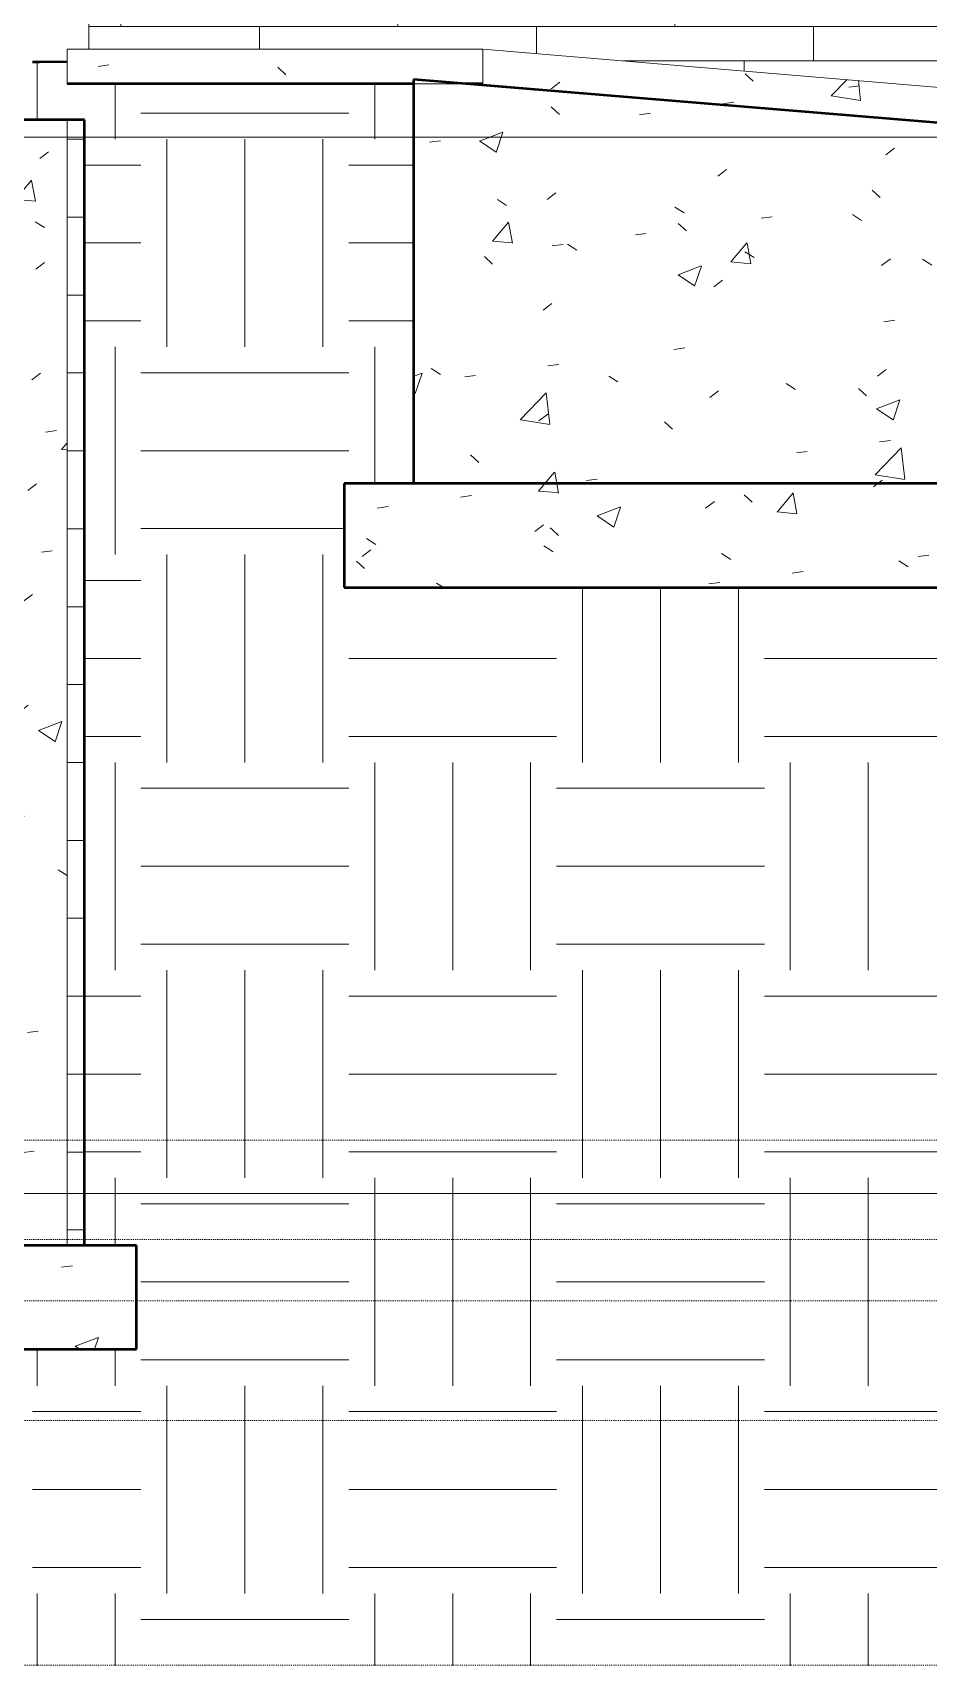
# Model space of a CAD drawing. Header units: inches. Extents: x 1701 to 6939, y -276 to 585.
# Drawn here: x 3825.3 to 3928.8, y -206.5 to -17.9 of the extents above; entities that cross this region are included whole.
import ezdxf

# ---------------------------------------------------------------- set-up
doc = ezdxf.new("R2010")
doc.units = ezdxf.units.IN
doc.header["$MEASUREMENT"] = 0
doc.linetypes.add('Aligning Line 1_8_', pattern=[0.25, 0.125, -0.125])
doc.linetypes.add('Grid Line 1_2_', pattern=[0.875, 0.5, -0.125, 0.125, -0.125])
for name, color, linetype, lineweight in [('0-1', 7, 'Continuous', 5), ('A-FLOR-LEVL-1', 51, 'Grid Line 1_2_', 9), ('A-WALL', 113, 'Continuous', 13), ('A-WALL-6', 113, 'Continuous', 9), ('A-WALL-PATT-4', 111, 'Continuous', 9), ('C-BLDG-PADS-1', 50, 'Continuous', 13), ('C-BLDG-PADS-2', 253, 'Continuous', 9), ('C-TOPO', 7, 'Continuous', 9), ('C-TOPO-1', 250, 'Continuous', 50), ('G-ANNO-SYMB', 111, 'Aligning Line 1_8_', 9), ('G-ANNO-SYMB-1', 147, 'Aligning Line 1_8_', 9), ('S-FNDN-3', 32, 'Continuous', 50), ('S-FNDN-4', 32, 'Continuous', 9)]:
    doc.layers.add(name, color=color, linetype=linetype, lineweight=lineweight)
pattern_1 = [(0, (3261.815, 68.768), (24, 24), [24, -24]), (0, (3261.815, 77.768), (24, 24), [24, -24]), (0, (3261.815, 86.768), (24, 24), [24, -24]), (90, (3264.815, 89.768), (-24, 24), [24, -24]), (90, (3273.815, 89.768), (-24, 24), [24, -24]), (90, (3282.815, 89.768), (-24, 24), [24, -24])]
pattern_2 = [(50, (3261.815, 68.768), (27.5427, -2.4099), [2.88, -31.68]), (355, (3261.815, 68.768), (-5.3278, 28.8843), [2.304, -25.344]), (100.451, (3264.11, 68.567), (22.2153, 26.4739), [2.448, -26.924]), (46.184, (3261.815, 76.448), (40.9819, -6.3564), [4.32, -47.52]), (96.636, (3265.23, 75.918), (35.8907, 37.4062), [3.671, -40.386]), (351.184, (3261.815, 76.45), (35.891, 37.4062), [3.456, -38.016]), (21, (3265.655, 74.528), (22.92104, -15.4607), [2.88, -31.68]), (326, (3265.655, 74.528), (9.3435, 27.8457), [2.304, -25.344]), (71.451, (3267.565, 73.24), (32.2648, 12.3844), [2.448, -26.924]), (37.5, (3261.815, 68.768), (0.46686, 12.78271), [1.267, -23.77, 1.267, -24.461, -25.44]), (37.5, (3261.815, 68.768), (0.46686, 12.78271), [-50.765, 1.267, -24.173]), (7.5, (3261.815, 68.768), (10.1016, 15.1451), [1.267, -13.402, 1.267, -23.194, -9.696]), (7.5, (3261.815, 68.768), (10.1016, 15.1451), [-39.13, 1.267, -8.429]), (327.5, (3253.252, 68.768), (20.49916, -0.86578), [1.267, -8.333, 1.267, -28.685, -39.744]), (327.5, (3253.252, 68.768), (20.49916, -0.86578), [-39.552, 1.267, -38.477]), (317.5, (3249.412, 68.768), (22.39478, 3.8443), [1.267, -11.213, 1.267, -18.624, -28.224]), (317.5, (3249.412, 68.768), (22.39478, 3.8443), [-32.371, 1.267, -26.957])]

# ---------------------------------------------------------------- blocks, each defined once
blk = doc.blocks.new('CTR  - Topography_rvt-1-SECTION _ CENTER LOOKING WEST')
at = {"layer": 'C-BLDG-PADS-2'}
h = blk.add_hatch(dxfattribs=at)
h.set_pattern_fill('FP_15', color=256, style=0, pattern_type=2)
h.set_pattern_definition(pattern_2)
h.paths.add_polyline_path([(3831.82, -23.84), (3869.32, -23.84), (3869.32, -23.35), (3875.29, -23.84), (3877.32, -23.84), (3877.32, -19.84), (3829.32, -19.84), (3829.32, -23.84), (3830.81, -23.84)], flags=0)
h = blk.add_hatch(dxfattribs=at)
h.set_pattern_fill('FP_15', color=256, style=0, pattern_type=2)
h.set_pattern_definition(pattern_2)
h.paths.add_polyline_path([(3999.22, -34.04), (3999.22, -30.03), (3877.32, -19.84), (3877.32, -23.86), (3996.57, -33.82)], flags=0)
at = {"layer": 'C-TOPO'}
h = blk.add_hatch(dxfattribs=at)
h.set_pattern_fill('FP_14', color=256, style=0, pattern_type=2)
h.set_pattern_definition(pattern_1)
h.paths.add_polyline_path([(3826.12, -206.52), (3829.32, -206.52), (3829.32, -170), (3825.32, -170), (3825.32, -206.52), (3825.76, -206.52)], flags=0)
h.paths.add_polyline_path([(3825.34, -28), (3829.32, -28), (3829.32, -21.24), (3825.32, -21.29), (3825.32, -28)], flags=0)
h = blk.add_hatch(dxfattribs=at)
h.set_pattern_fill('FP_14', color=256, style=0, pattern_type=2)
h.set_pattern_definition(pattern_1)
h.paths.add_polyline_path([(3877.32, -206.52), (3877.32, -82), (3861.32, -82), (3861.32, -70), (3869.32, -70), (3869.32, -23.85), (3829.32, -23.85), (3829.32, -28), (3831.32, -28), (3831.32, -158), (3837.32, -158), (3837.32, -170), (3829.32, -170), (3829.32, -206.52), (3872.75, -206.52)], flags=0)
h.paths.add_polyline_path([(3877.32, -24.01), (3877.32, -23.85), (3875.36, -23.85), (3877.32, -24.01)], flags=0)
h = blk.add_hatch(dxfattribs=at)
h.set_pattern_fill('FP_14', color=256, style=0, pattern_type=2)
h.set_pattern_definition(pattern_1)
h.paths.add_polyline_path([(3877.32, -206.52), (3999.22, -206.52), (3999.22, -82), (3877.32, -82), (3877.32, -114.83)], flags=0)
h.paths.add_polyline_path([(3995.22, -33.71), (3877.32, -23.86), (3877.32, -24.01), (3988.19, -33.13)], flags=0)
at = {"layer": 'C-BLDG-PADS-1'}
for p, q in [((3877.32, -19.84), (3829.32, -19.84)), ((3829.32, -19.84), (3829.32, -23.84)), ((3877.32, -23.84), (3877.32, -19.84)), ((3999.22, -30.03), (3877.32, -19.84)), ((3877.32, -19.84), (3877.32, -23.86)), ((3829.32, -23.84), (3877.32, -23.84)), ((3877.32, -23.86), (3999.22, -34.04))]:
    blk.add_line(p, q, dxfattribs=at)
at = {"layer": 'C-TOPO'}
for p, q in [((3826.12, -21.28), (3825.32, -21.29)), ((3826.12, -21.28), (3829.32, -21.24)), ((3868.9, -23.85), (3829.32, -23.85)), ((3869.32, -23.85), (3868.9, -23.85)), ((3877.32, -23.85), (3875.36, -23.85))]:
    blk.add_line(p, q, dxfattribs=at)
at = {"layer": 'C-TOPO-1'}
for p, q in [((3825.32, -21.29), (3826.12, -21.28)), ((3826.12, -21.28), (3829.32, -21.24)), ((3868.9, -23.85), (3829.32, -23.85)), ((3869.32, -23.85), (3868.9, -23.85)), ((3877.32, -23.85), (3875.36, -23.85))]:
    blk.add_line(p, q, dxfattribs=at)
blk = doc.blocks.new('CTR - 1st Phase - Common Walls_rvt-1-SECTION _ CENTER LOOKING WEST')
at = {"layer": 'A-FLOR-LEVL-1'}
for p, q in [((1830.2, -30), (4168.71, -30)), ((1830.2, -152), (4168.71, -152))]:
    blk.add_line(p, q, dxfattribs=at)
at = {"layer": 'G-ANNO-SYMB-1'}
for p, q in [((1926.9, -145.84), (4071.96, -145.84)), ((1926.9, -164.42), (4071.99, -164.42))]:
    blk.add_line(p, q, dxfattribs=at)
blk = doc.blocks.new('CTR - 1st Phase -Stairs _ Elevators_rvt-1-SECTION _ CENTER LOOKING WEST')
at = {"layer": 'A-FLOR-LEVL-1'}
for p, q in [((1830.2, -30), (4168.71, -30)), ((1830.2, -152), (4168.71, -152))]:
    blk.add_line(p, q, dxfattribs=at)
at = {"layer": 'G-ANNO-SYMB-1'}
blk.add_line((1926.9, -206.49), (4071.96, -206.49), dxfattribs=at)

msp = doc.modelspace()

# ---------------------------------------------------------------- hatches: boundary and pattern name
at = {"layer": 'A-WALL-PATT-4'}
h = msp.add_hatch(dxfattribs=at)
h.set_pattern_fill('FP_21', color=256, style=0, pattern_type=2)
h.set_pattern_definition([(0, (3827.511, -29.2), (0, 4), []), (90, (3827.511, -29.2), (-8, 8), [4, -28]), (90, (3843.511, -25.2), (-8, 8), [4, -28])])
h.paths.add_polyline_path([(3964.85, -27.16), (3964.85, 36), (3831.82, 36), (3831.82, -19.84), (3877.32, -19.84), (3946.74, -25.64)], flags=0)
h.paths.add_polyline_path([(3877.32, -23.85), (3877.32, -23.84), (3875.36, -23.85)], flags=0)
h = msp.add_hatch(dxfattribs=at)
h.set_pattern_fill('FP_15', color=256, style=0, pattern_type=2)
h.set_pattern_definition(pattern_2)
h.paths.add_polyline_path([(3869.32, -70), (3999.22, -70), (3999.22, -34.04), (3869.32, -23.35), (3869.32, -68.99)], flags=0)
h = msp.add_hatch(dxfattribs=at)
h.set_pattern_fill('FP_15', color=256, style=0, pattern_type=2)
h.set_pattern_definition(pattern_2)
h.paths.add_polyline_path([(3829.32, -158), (3829.32, -28), (3819.32, -28), (3819.32, -158), (3825.32, -158)], flags=0)
h = msp.add_hatch(dxfattribs=at)
h.set_pattern_fill('FP_18', color=256, style=0, pattern_type=2)
h.set_pattern_definition([(0, (3261.815, 68.768), (0, 9), []), (90, (3261.815, 68.768), (-9, 6e-16), [])])
h.paths.add_polyline_path([(3831.32, -158), (3831.32, -28), (3829.32, -28), (3829.32, -158)], flags=0)
at = {"layer": 'S-FNDN-4'}
h = msp.add_hatch(dxfattribs=at)
h.set_pattern_fill('FP_15', color=256, style=0, pattern_type=2)
h.set_pattern_definition(pattern_2)
h.paths.add_polyline_path([(3875.87, -82), (3885.32, -82), (3885.32, -70), (3861.32, -70), (3861.32, -82), (3870.88, -82)], flags=0)
h = msp.add_hatch(dxfattribs=at)
h.set_pattern_fill('FP_15', color=256, style=0, pattern_type=2)
h.set_pattern_definition(pattern_2)
h.paths.add_polyline_path([(3999.22, -82), (4007.22, -82), (4007.22, -70), (3885.32, -70), (3885.32, -82), (3984.43, -82)], flags=0)
h = msp.add_hatch(dxfattribs=at)
h.set_pattern_fill('FP_15', color=256, style=0, pattern_type=2)
h.set_pattern_definition(pattern_2)
h.paths.add_polyline_path([(3819.32, -158), (3813.32, -158), (3813.32, -158.11)], flags=0)
h.paths.add_polyline_path([(3827.53, -170), (3837.32, -170), (3837.32, -158), (3819.32, -158), (3819.32, -160), (3825.32, -160), (3825.32, -166), (3819.32, -166.01), (3819.32, -168), (3813.32, -168.11), (3813.32, -170), (3826.12, -170)], flags=0)

# ---------------------------------------------------------------- linework, layer by layer
at = {"layer": 'A-FLOR-LEVL-1'}
for p, q in [((1830.95, -30), (4167.96, -30)), ((1830.95, -152), (4167.96, -152))]:
    msp.add_line(p, q, dxfattribs=at)
at = {"layer": 'A-WALL'}
msp.add_line((3829.32, -28), (3829.32, -158), dxfattribs=at)
at = {"layer": 'A-WALL-6'}
msp.add_line((3831.82, -16), (3831.82, -19.84), dxfattribs=at)
at = {"layer": 'G-ANNO-SYMB'}
for p, q in [((1926.9, -157.31), (4071.99, -157.31)), ((1926.9, -178.24), (4071.99, -178.24))]:
    msp.add_line(p, q, dxfattribs=at)
at = {"layer": 'S-FNDN-3'}
for p, q in [((3999.22, -34.04), (3869.32, -23.35)), ((3869.32, -23.35), (3869.32, -70)), ((3831.32, -28), (3819.32, -28)), ((3831.32, -158), (3831.32, -28)), ((3861.32, -70), (3861.32, -82)), ((4007.22, -70), (3861.32, -70)), ((3861.32, -82), (4007.22, -82)), ((3837.32, -158), (3813.32, -158)), ((3837.32, -170), (3837.32, -158)), ((3813.32, -170), (3837.32, -170))]:
    msp.add_line(p, q, dxfattribs=at)

# ---------------------------------------------------------------- block references
at = {"layer": '0-1'}
for name in ['CTR - 1st Phase - Common Walls_rvt-1-SECTION _ CENTER LOOKING WEST', 'CTR - 1st Phase -Stairs _ Elevators_rvt-1-SECTION _ CENTER LOOKING WEST', 'CTR  - Topography_rvt-1-SECTION _ CENTER LOOKING WEST']:
    msp.add_blockref(name, (0, 0), dxfattribs=at)

doc.saveas('drawing.dxf')
